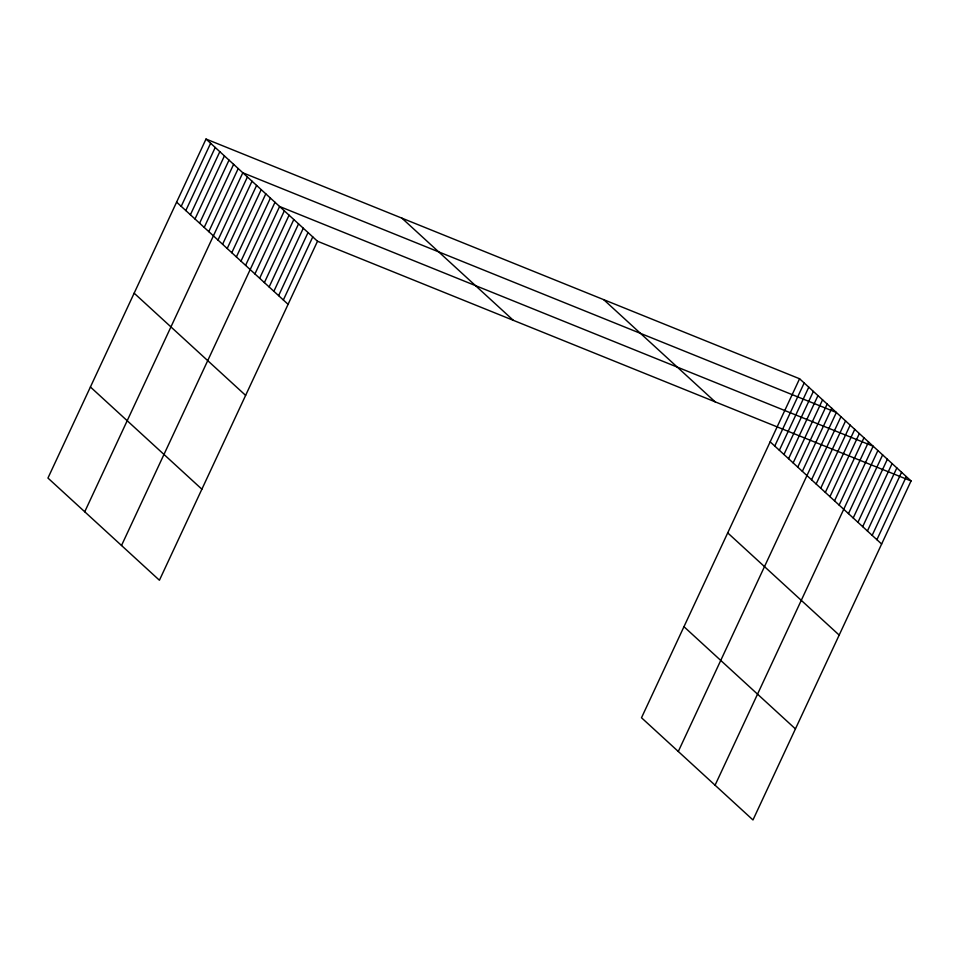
<?xml version="1.0" encoding="UTF-8"?>
<svg xmlns="http://www.w3.org/2000/svg" width="959" height="959" viewBox="0 0 959 959"><rect width="100%" height="100%" fill="white"/><g stroke="black" fill="none" stroke-linecap="round" stroke-linejoin="round"><path stroke-width="1.44" d="M206.029 139.043L47.95 478.05L159.422 580.243L317.501 241.248L206.029 139.043L799.578 378.757L911.05 480.95L752.971 819.957L641.499 717.752L799.578 378.757M181.215 206.341L210.62 143.263M185.806 210.56L215.224 147.482M190.409 214.768L219.815 151.702M195.001 218.988L224.418 155.909M199.604 223.207L229.021 160.129M204.207 227.415L233.612 164.349M208.798 231.634L238.216 168.556M84.74 511.77L242.807 172.776L836.368 412.478L678.289 751.472M217.993 240.074L247.41 176.995M222.596 244.281L252.013 181.203M227.199 248.501L256.604 185.423M231.79 252.72L261.208 189.642M236.393 256.928L265.799 193.85M240.985 261.148L270.402 198.069M245.588 265.367L274.993 202.289M121.517 545.491L279.596 206.497L873.146 446.211L715.078 785.205M254.926 273.926L284.332 210.848M259.661 278.266L289.067 215.188M264.396 282.605L293.814 219.527M269.131 286.957L298.549 223.879M273.866 291.296L303.284 228.218M278.613 295.636L308.019 232.569M283.349 299.987L312.766 236.909M774.764 446.043L804.181 382.965M779.367 450.262L808.773 387.184M783.959 454.482L813.376 391.404M788.562 458.69L817.967 395.623M793.153 462.909L822.57 399.831M797.756 467.129L827.161 404.051M802.347 471.337L831.765 408.27M811.554 479.776L840.959 416.697M816.145 483.983L845.562 420.917M820.748 488.203L850.154 425.125M825.339 492.423L854.757 429.344M829.943 496.642L859.36 433.564M834.546 500.85L863.951 437.772M839.137 505.069L868.554 441.991M848.475 513.628L877.893 450.55M853.21 517.968L882.628 454.89M857.945 522.319L887.363 459.241M862.692 526.659L892.098 463.581M867.427 530.998L896.833 467.92M872.163 535.35L901.58 472.272M876.898 539.689L906.315 476.611M317.501 241.248L911.05 480.95M770.161 441.835L881.633 544.029M603.702 299.652L715.174 401.857M401.893 218.149L513.365 320.354M727.701 532.88L839.173 635.086M683.959 626.695L795.431 728.9M176.612 202.121L288.084 304.327M134.152 293.178L245.624 395.384M90.41 386.992L201.881 489.198"/></g></svg>
